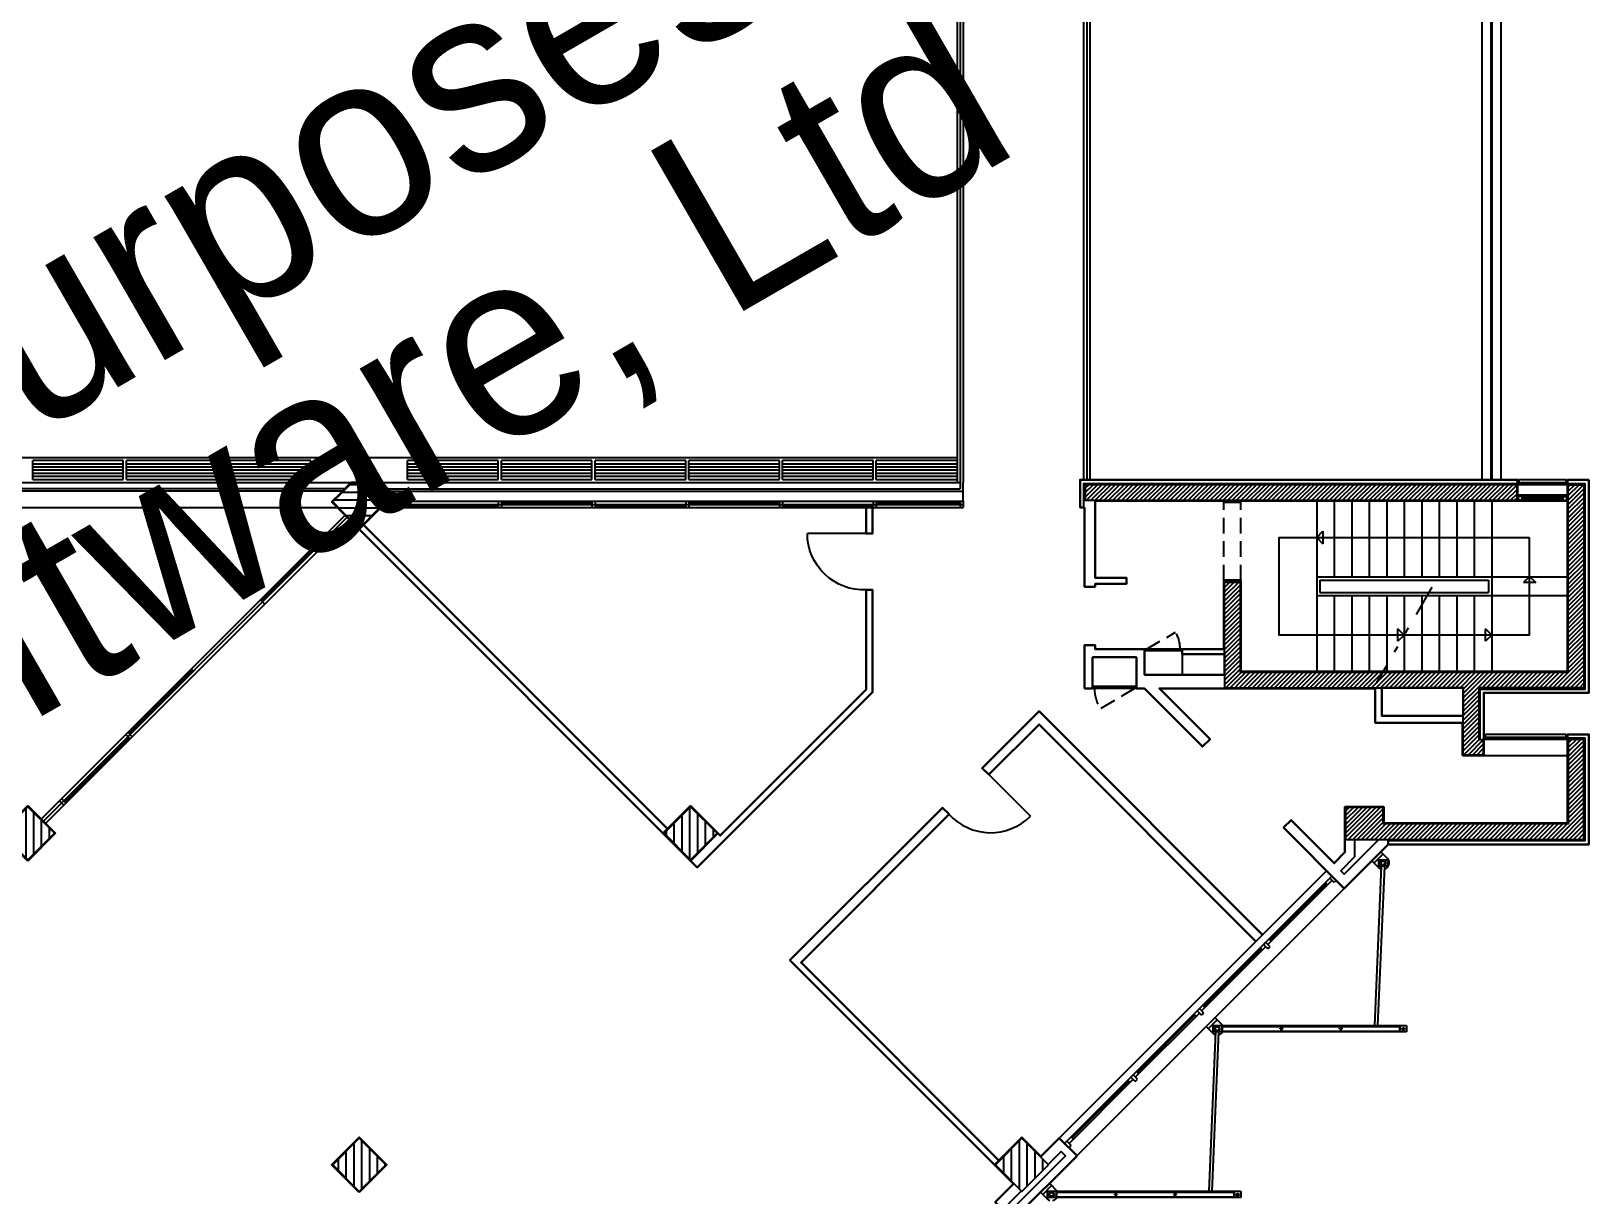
# Model space of a CAD drawing. Extents: x 21.2 to 81.9, y 10.7 to 70.
# Drawn here: x 56.88 to 81.81, y 32.15 to 50.77 of the extents above; entities that cross this region are included whole.
import ezdxf

# ---------------------------------------------------------------- set-up
doc = ezdxf.new("R2010")
doc.units = 0
doc.header["$MEASUREMENT"] = 0
for name, pattern in [('Default', [0]), ('Divide', [1.25, 0.5, -0.25, 0, -0.25, 0, -0.25]), ('Hidden', [0.375, 0.25, -0.125]), ('Solid', [0])]:
    doc.linetypes.add(name, pattern=pattern)
for name, color, linetype in [('1F', 15, 'Continuous'), ('1FIN', 15, 'Continuous'), ('2F', 7, 'Continuous'), ('2FIN', 7, 'Continuous'), ('Border', 5, 'Continuous'), ('CAI', 52, 'Continuous'), ('CAIX', 52, 'Continuous'), ('Doors', 142, 'Continuous'), ('Equipment', 92, 'Default'), ('ESTR', 92, 'Continuous'), ('FAC', 142, 'Continuous'), ('FACH', 142, 'Continuous'), ('Hatch', 15, 'Continuous'), ('Pillars', 30, 'Continuous'), ('Title Block', 7, 'Continuous')]:
    doc.layers.add(name, color=color, linetype=linetype)
doc.layers.add('Interior Walls', color=7, linetype='Continuous', lineweight=30)
doc.layers.add('Partitions', color=7, linetype='Continuous', lineweight=30)
doc.layers.add('Viewports', color=7, linetype='Solid', plot=False)

# ---------------------------------------------------------------- blocks, each defined once
blk = doc.blocks.new('P2')
at = {"layer": 'Hatch'}
h = blk.add_hatch(dxfattribs=at)
h.set_pattern_fill('ANSI31', color=256, style=0)
h.set_pattern_definition([(45, (-41.75321, -29.09718), (-0.08838835, 0.08838835), [])])
h.paths.add_polyline_path([(-0.3, 0.3), (-0.3, -0.3), (0.3, -0.3), (0.3, 0.3)])
at = {"layer": 'Pillars'}
blk.add_lwpolyline([(-0.3, -0.3), (0.3, -0.3), (0.3, 0.3), (-0.3, 0.3)], close=True, dxfattribs=at)
blk = doc.blocks.new('P5')
at = {"layer": 'Partitions'}
blk.add_lwpolyline([(-0.31, -0.31), (-0.31, 0.31), (0.31, 0.31), (0.31, -0.31)], close=True, dxfattribs=at)
at = {"layer": 'Interior Walls'}
blk.add_blockref('P2', (0, 0), dxfattribs=at)
blk = doc.blocks.new('P4')
at = {"layer": 'Hatch'}
h = blk.add_hatch(dxfattribs=at)
h.set_pattern_fill('ANSI31', color=256, angle=45, style=0)
h.set_pattern_definition([(90, (-42.26722, -42.72792), (-0.125, 3e-17), [])])
h.paths.add_polyline_path([(0.424, 0), (0.124, 0.3), (-0.3, 0.3), (-0.3, 0), (-0.3, -0.124), (-0.124, -0.3), (0, -0.424), (0.212, -0.212)])
at = {"layer": 'Partitions'}
blk.add_lwpolyline([(-0.31, -0.128), (-0.31, 0), (-0.31, 0.31), (0.129, 0.31), (0.438, 0), (0.219, -0.219), (0, -0.438), (-0.131, -0.307)], close=True, dxfattribs=at)
at = {"layer": 'Pillars'}
blk.add_lwpolyline([(-0.3, -0.124), (-0.3, 0), (-0.3, 0.3), (0.124, 0.3), (0.424, 0), (0.212, -0.212), (0, -0.424), (-0.124, -0.3)], close=True, dxfattribs=at)
blk = doc.blocks.new('*X25')
at = {"color": 0, "linetype": 'ByBlock'}
for p, q in [((0.633, -3.044), (0.693, -2.984)), ((0.633, -3.115), (0.763, -2.984)), ((0.633, -3.185), (0.834, -2.984)), ((0.633, -3.256), (0.883, -3.006)), ((0.633, -3.327), (0.883, -3.077)), ((0.633, -3.398), (0.883, -3.148)), ((0.633, -3.468), (0.883, -3.218)), ((0.633, -3.539), (0.883, -3.289)), ((0.633, -3.61), (0.883, -3.36)), ((0.633, -3.68), (0.883, -3.43)), ((0.633, -3.751), (0.883, -3.501)), ((0.633, -3.822), (0.883, -3.572)), ((0.633, -3.893), (0.883, -3.643)), ((0.633, -3.963), (0.883, -3.713)), ((0.633, -4.034), (0.883, -3.784)), ((0.633, -4.105), (0.883, -3.855)), ((0.633, -4.175), (0.883, -3.925)), ((-2.93, -4.556), (-2.448, -4.074)), ((-2.93, -4.485), (-2.519, -4.074)), ((-2.93, -4.415), (-2.589, -4.074)), ((-2.93, -4.344), (-2.66, -4.074)), ((-2.93, -4.273), (-2.731, -4.074)), ((-2.93, -4.203), (-2.801, -4.074)), ((-2.93, -4.132), (-2.872, -4.074)), ((-2.887, -4.584), (-2.377, -4.074)), ((-2.816, -4.584), (-2.33, -4.097)), ((-2.746, -4.584), (-2.33, -4.168)), ((0.436, -4.584), (0.883, -4.137)), ((0.507, -4.584), (0.883, -4.208)), ((0.633, -4.246), (0.883, -3.996)), ((0.633, -4.317), (0.883, -4.067)), ((-2.675, -4.584), (-2.33, -4.239)), ((-2.604, -4.584), (-2.33, -4.31)), ((-2.534, -4.584), (-2.284, -4.334)), ((-2.463, -4.584), (-2.213, -4.334)), ((-2.392, -4.584), (-2.142, -4.334)), ((-2.321, -4.584), (-2.071, -4.334)), ((-2.251, -4.584), (-2.001, -4.334)), ((-2.18, -4.584), (-1.93, -4.334)), ((-2.109, -4.584), (-1.859, -4.334)), ((-2.039, -4.584), (-1.789, -4.334)), ((-1.968, -4.584), (-1.718, -4.334)), ((-1.897, -4.584), (-1.647, -4.334)), ((-1.826, -4.584), (-1.576, -4.334)), ((-1.756, -4.584), (-1.506, -4.334)), ((-1.685, -4.584), (-1.435, -4.334)), ((-1.614, -4.584), (-1.364, -4.334)), ((-1.544, -4.584), (-1.294, -4.334)), ((-1.473, -4.584), (-1.223, -4.334)), ((-1.402, -4.584), (-1.152, -4.334)), ((-1.332, -4.584), (-1.082, -4.334)), ((-1.261, -4.584), (-1.011, -4.334)), ((-1.19, -4.584), (-0.94, -4.334)), ((-1.119, -4.584), (-0.869, -4.334)), ((-1.049, -4.584), (-0.799, -4.334)), ((-0.978, -4.584), (-0.728, -4.334)), ((-0.907, -4.584), (-0.657, -4.334)), ((-0.837, -4.584), (-0.587, -4.334)), ((-0.766, -4.584), (-0.516, -4.334)), ((-0.695, -4.584), (-0.445, -4.334)), ((-0.624, -4.584), (-0.374, -4.334)), ((-0.554, -4.584), (-0.304, -4.334)), ((-0.483, -4.584), (-0.233, -4.334)), ((-0.412, -4.584), (-0.162, -4.334)), ((-0.342, -4.584), (-0.092, -4.334)), ((-0.271, -4.584), (-0.021, -4.334)), ((-0.2, -4.584), (0.05, -4.334)), ((-0.129, -4.584), (0.121, -4.334)), ((-0.059, -4.584), (0.191, -4.334)), ((0.012, -4.584), (0.262, -4.334)), ((0.083, -4.584), (0.333, -4.334)), ((0.153, -4.584), (0.403, -4.334)), ((0.224, -4.584), (0.474, -4.334)), ((0.295, -4.584), (0.545, -4.334)), ((0.366, -4.584), (0.616, -4.334)), ((0.578, -4.584), (0.883, -4.279)), ((0.648, -4.584), (0.883, -4.35)), ((0.719, -4.584), (0.883, -4.42)), ((0.79, -4.584), (0.883, -4.491)), ((0.861, -4.584), (0.883, -4.562))]:
    blk.add_line(p, q, dxfattribs=at)
blk = doc.blocks.new('BR 1')
at = {"layer": 'FACH'}
for p, q in [((5.474, 5.056), (5.367, 2.504)), ((5.524, 5.056), (5.417, 2.504)), ((2.849, 2.594), (2.707, 2.453)), ((2.778, 2.504), (2.778, 2.404)), ((2.778, 2.504), (2.85, 2.504)), ((2.813, 2.63), (2.939, 2.504)), ((2.85, 2.504), (5.878, 2.504)), ((5.878, 2.504), (5.878, 2.404)), ((2.672, 2.488), (2.778, 2.382)), ((2.822, 2.405), (2.715, -0.147)), ((2.872, 2.403), (2.765, -0.147)), ((2.928, 2.404), (2.778, 2.404)), ((5.778, 2.484), (2.928, 2.484)), ((3.873, 2.459), (3.858, 2.459)), ((3.858, 2.449), (3.858, 2.459)), ((3.873, 2.449), (3.858, 2.449)), ((3.898, 2.459), (3.883, 2.459)), ((3.898, 2.449), (3.883, 2.449)), ((3.898, 2.449), (3.898, 2.459)), ((4.823, 2.459), (4.808, 2.459)), ((4.808, 2.449), (4.808, 2.459)), ((4.823, 2.449), (4.808, 2.449)), ((4.848, 2.459), (4.833, 2.459)), ((4.848, 2.449), (4.833, 2.449)), ((4.848, 2.449), (4.848, 2.459)), ((5.878, 2.404), (5.778, 2.404)), ((0.021, -0.163), (0.163, -0.021)), ((0.021, -0.163), (0.127, -0.269)), ((0.198, -0.057), (0.057, -0.198)), ((0.127, -0.147), (0.127, -0.247)), ((0.127, -0.147), (0.199, -0.147)), ((0.277, -0.247), (0.127, -0.247)), ((0.163, -0.021), (0.289, -0.147)), ((0.199, -0.147), (3.227, -0.147)), ((3.127, -0.167), (0.277, -0.167)), ((1.207, -0.202), (1.207, -0.192)), ((1.222, -0.192), (1.207, -0.192)), ((1.222, -0.202), (1.207, -0.202)), ((1.247, -0.192), (1.232, -0.192)), ((1.247, -0.202), (1.232, -0.202)), ((1.247, -0.202), (1.247, -0.192)), ((2.157, -0.202), (2.157, -0.192)), ((2.172, -0.192), (2.157, -0.192)), ((2.172, -0.202), (2.157, -0.202)), ((2.197, -0.192), (2.182, -0.192)), ((2.197, -0.202), (2.182, -0.202)), ((2.197, -0.202), (2.197, -0.192)), ((3.227, -0.247), (3.127, -0.247)), ((3.227, -0.147), (3.227, -0.247))]:
    blk.add_line(p, q, dxfattribs=at)
at = {"layer": 'FACH', "color": 7}
for p, q in [((2.928, 2.404), (2.928, 2.484)), ((5.778, 2.404), (2.928, 2.404)), ((2.933, 2.409), (2.933, 2.484)), ((3.873, 2.409), (2.933, 2.409)), ((3.873, 2.409), (3.873, 2.484)), ((3.878, 2.404), (3.878, 2.484)), ((3.883, 2.409), (3.883, 2.484)), ((4.823, 2.409), (3.883, 2.409)), ((4.823, 2.409), (4.823, 2.484)), ((4.828, 2.404), (4.828, 2.484)), ((4.833, 2.409), (4.833, 2.484)), ((5.773, 2.409), (4.833, 2.409)), ((5.773, 2.409), (5.773, 2.484)), ((5.778, 2.404), (5.778, 2.484)), ((0.277, -0.247), (0.277, -0.167)), ((3.127, -0.247), (0.277, -0.247)), ((0.282, -0.242), (0.282, -0.167)), ((1.222, -0.242), (0.282, -0.242)), ((1.222, -0.242), (1.222, -0.167)), ((1.227, -0.247), (1.227, -0.167)), ((1.232, -0.242), (1.232, -0.167)), ((2.172, -0.242), (1.232, -0.242)), ((2.172, -0.242), (2.172, -0.167)), ((2.177, -0.247), (2.177, -0.167)), ((2.182, -0.242), (2.182, -0.167)), ((3.122, -0.242), (2.182, -0.242)), ((3.122, -0.242), (3.122, -0.167)), ((3.127, -0.247), (3.127, -0.167))]:
    blk.add_line(p, q, dxfattribs=at)
for centre, radius in [((2.849, 2.453), 0.04), ((2.849, 2.453), 0.03), ((5.828, 2.448), 0.0206), ((5.828, 2.448), 0.0166), ((0.198, -0.198), 0.04), ((0.198, -0.198), 0.03), ((3.178, -0.203), 0.0206), ((3.178, -0.203), 0.0166)]:
    blk.add_circle(centre, radius, dxfattribs=at)
at = {"layer": 'FACH'}
for centre, start, end in [((2.849, 2.453), 225.0001, 253.5546), ((2.849, 2.453), 282.5105, 330.5859), ((0.198, -0.198), 282.5105, 330.5859), ((0.198, -0.198), 225.0001, 253.5546)]:
    blk.add_arc(centre, 0.1, start, end, dxfattribs=at)
blk = doc.blocks.new('P1')
at = {"layer": '1F'}
blk.add_lwpolyline([(-0.3, 0.29), (-0.595, 0.29), (-0.595, 0.39), (0.595, 0.39), (0.595, 0.29), (0.3, 0.29)], dxfattribs=at)
at = {"layer": 'Partitions'}
blk.add_lwpolyline([(-0.725, 0.12), (-0.31, 0.12), (-0.31, -0.31), (0.31, -0.31), (0.31, 0.12), (0.725, 0.12), (0.725, 0.52), (-0.725, 0.52)], close=True, dxfattribs=at)
at = {"layer": 'Interior Walls'}
blk.add_blockref('P2', (0, 0), dxfattribs=at)
blk = doc.blocks.new('Door 1')
blk.add_line((0, 0), (0, 0.941))
blk.add_arc((0, 0.041), 0.9, 357.3627, 90)
blk = doc.blocks.new('J1')
at = {"layer": '2F', "linetype": 'Continuous'}
for p, q in [((6.05, 0.4), (0, 0.4)), ((6.05, 0), (0, 0))]:
    blk.add_line(p, q, dxfattribs=at)
at = {"layer": 'CAI'}
for p, q in [((0, 0.22), (0.05, 0.22)), ((0, 0.12), (0, 0.22)), ((2.925, 0.17), (2.925, 0.12)), ((3, 0.22), (3, 0.12)), ((3.05, 0.22), (3.05, 0.12)), ((3.125, 0.17), (3.125, 0.12)), ((6.05, 0.22), (6.05, 0.12))]:
    blk.add_line(p, q, dxfattribs=at)
at = {"layer": 'CAI', "linetype": 'Continuous'}
for p, q in [((6.05, 0.12), (0, 0.12)), ((0.05, 0.22), (0.05, 0.12)), ((1.5, 0.17), (0.05, 0.17)), ((0.15, 0.17), (0.15, 0.12)), ((1.425, 0.12), (1.425, 0.17)), ((1.55, 0.22), (1.5, 0.22)), ((1.5, 0.22), (1.5, 0.12)), ((1.55, 0.12), (1.5, 0.12)), ((1.55, 0.22), (1.55, 0.12)), ((3, 0.17), (1.55, 0.17)), ((1.625, 0.17), (1.625, 0.12)), ((3.05, 0.22), (3, 0.22)), ((4.5, 0.17), (3.05, 0.17)), ((4.425, 0.17), (4.425, 0.12)), ((4.55, 0.22), (4.5, 0.22)), ((4.5, 0.22), (4.5, 0.12)), ((4.55, 0.22), (4.55, 0.12)), ((6, 0.17), (4.55, 0.17)), ((4.625, 0.12), (4.625, 0.17)), ((5.9, 0.17), (5.9, 0.12)), ((6, 0.22), (6.05, 0.22)), ((6, 0.22), (6, 0.12))]:
    blk.add_line(p, q, dxfattribs=at)
at = {"layer": 'CAI', "color": 15}
for p, q in [((0.15, 0.145), (1.425, 0.145)), ((2.925, 0.145), (1.625, 0.145)), ((3.125, 0.145), (4.425, 0.145)), ((5.9, 0.145), (4.625, 0.145))]:
    blk.add_line(p, q, dxfattribs=at)
blk = doc.blocks.new('*X20')
at = {"color": 0, "linetype": 'ByBlock'}
for p, q in [((-7.097, 0.893), (-6.899, 1.091)), ((-7.097, 0.964), (-6.97, 1.091)), ((-7.097, 1.034), (-7.041, 1.091)), ((-7.079, 0.841), (-6.829, 1.091)), ((-7.008, 0.841), (-6.758, 1.091)), ((-6.937, 0.841), (-6.687, 1.091)), ((-6.867, 0.841), (-6.616, 1.091)), ((-6.796, 0.841), (-6.546, 1.091)), ((-6.725, 0.841), (-6.475, 1.091)), ((-6.655, 0.841), (-6.404, 1.091)), ((-6.584, 0.841), (-6.334, 1.091)), ((-6.513, 0.841), (-6.263, 1.091)), ((-6.442, 0.841), (-6.192, 1.091)), ((-6.372, 0.841), (-6.121, 1.091)), ((-6.301, 0.841), (-6.051, 1.091)), ((-6.23, 0.841), (-5.98, 1.091)), ((-6.16, 0.841), (-5.909, 1.091)), ((-6.089, 0.841), (-5.839, 1.091)), ((-6.018, 0.841), (-5.768, 1.091)), ((-5.947, 0.841), (-5.697, 1.091)), ((-5.877, 0.841), (-5.627, 1.091)), ((-5.806, 0.841), (-5.556, 1.091)), ((-5.735, 0.841), (-5.485, 1.091)), ((-5.665, 0.841), (-5.414, 1.091)), ((-5.594, 0.841), (-5.344, 1.091)), ((-5.523, 0.841), (-5.273, 1.091)), ((-5.452, 0.841), (-5.202, 1.091)), ((-5.382, 0.841), (-5.132, 1.091)), ((-5.311, 0.841), (-5.061, 1.091)), ((-5.24, 0.841), (-4.99, 1.091)), ((-5.17, 0.841), (-4.919, 1.091)), ((-5.099, 0.841), (-4.849, 1.091)), ((-5.028, 0.841), (-4.778, 1.091)), ((-4.957, 0.841), (-4.707, 1.091)), ((-4.887, 0.841), (-4.637, 1.091)), ((-4.816, 0.841), (-4.566, 1.091)), ((-4.745, 0.841), (-4.495, 1.091)), ((-4.675, 0.841), (-4.424, 1.091)), ((-4.604, 0.841), (-4.354, 1.091)), ((-4.533, 0.841), (-4.283, 1.091)), ((-4.463, 0.841), (-4.212, 1.091)), ((-4.392, 0.841), (-4.142, 1.091)), ((-4.321, 0.841), (-4.071, 1.091)), ((-4.25, 0.841), (-4, 1.091)), ((-4.18, 0.841), (-3.929, 1.091)), ((-4.109, 0.841), (-3.859, 1.091)), ((-4.038, 0.841), (-3.788, 1.091)), ((-3.968, 0.841), (-3.717, 1.091)), ((-3.897, 0.841), (-3.647, 1.091)), ((-3.826, 0.841), (-3.576, 1.091)), ((-3.755, 0.841), (-3.505, 1.091)), ((-3.685, 0.841), (-3.434, 1.091)), ((-3.614, 0.841), (-3.364, 1.091)), ((-3.543, 0.841), (-3.293, 1.091)), ((-3.473, 0.841), (-3.222, 1.091)), ((-3.402, 0.841), (-3.152, 1.091)), ((-3.331, 0.841), (-3.081, 1.091)), ((-3.26, 0.841), (-3.01, 1.091)), ((-3.19, 0.841), (-2.94, 1.091)), ((-3.119, 0.841), (-2.869, 1.091)), ((-3.048, 0.841), (-2.798, 1.091)), ((-2.978, 0.841), (-2.727, 1.091)), ((-2.907, 0.841), (-2.657, 1.091)), ((-2.836, 0.841), (-2.586, 1.091)), ((-2.765, 0.841), (-2.515, 1.091)), ((-2.695, 0.841), (-2.445, 1.091)), ((-2.624, 0.841), (-2.374, 1.091)), ((-2.553, 0.841), (-2.303, 1.091)), ((-2.483, 0.841), (-2.232, 1.091)), ((-2.412, 0.841), (-2.162, 1.091)), ((-2.341, 0.841), (-2.091, 1.091)), ((-2.27, 0.841), (-2.02, 1.091)), ((-2.2, 0.841), (-1.95, 1.091)), ((-2.129, 0.841), (-1.879, 1.091)), ((-2.058, 0.841), (-1.808, 1.091)), ((-1.988, 0.841), (-1.737, 1.091)), ((-1.917, 0.841), (-1.667, 1.091)), ((-1.846, 0.841), (-1.596, 1.091)), ((-1.776, 0.841), (-1.525, 1.091)), ((-1.705, 0.841), (-1.455, 1.091)), ((-1.634, 0.841), (-1.384, 1.091)), ((-1.563, 0.841), (-1.313, 1.091)), ((-1.493, 0.841), (-1.242, 1.091)), ((-1.422, 0.841), (-1.172, 1.091)), ((-1.351, 0.841), (-1.101, 1.091)), ((-1.281, 0.841), (-1.03, 1.091)), ((-1.21, 0.841), (-0.96, 1.091)), ((-1.139, 0.841), (-0.889, 1.091)), ((-1.068, 0.841), (-0.818, 1.091)), ((-0.998, 0.841), (-0.747, 1.091)), ((-0.927, 0.841), (-0.677, 1.091)), ((-0.856, 0.841), (-0.606, 1.091)), ((-0.786, 0.841), (-0.535, 1.091)), ((-0.715, 0.841), (-0.465, 1.091)), ((-0.644, 0.841), (-0.394, 1.091)), ((-0.573, 0.841), (-0.323, 1.091)), ((-0.503, 0.841), (-0.253, 1.091)), ((-0.432, 0.841), (-0.187, 1.086)), ((-0.361, 0.841), (-0.187, 1.015)), ((-0.291, 0.841), (-0.187, 0.944)), ((-0.22, 0.841), (-0.187, 0.874))]:
    blk.add_line(p, q, dxfattribs=at)
blk = doc.blocks.new('*X23')
at = {"color": 0, "linetype": 'ByBlock'}
for p, q in [((-4.617, -2.142), (-4.384, -1.909)), ((-4.617, -2.071), (-4.455, -1.909)), ((-4.617, -2.001), (-4.526, -1.909)), ((-4.617, -1.93), (-4.596, -1.909)), ((-4.563, -2.159), (-4.313, -1.909)), ((-4.493, -2.159), (-4.243, -1.909)), ((-4.422, -2.159), (-4.172, -1.909)), ((-4.351, -2.159), (-4.101, -1.909)), ((-4.281, -2.159), (-4.031, -1.909)), ((-4.21, -2.159), (-3.96, -1.909)), ((-4.139, -2.159), (-3.889, -1.909)), ((-4.068, -2.159), (-3.818, -1.909)), ((-3.998, -2.159), (-3.748, -1.909)), ((-3.927, -2.159), (-3.677, -1.909)), ((-3.856, -2.159), (-3.606, -1.909)), ((-3.786, -2.159), (-3.536, -1.909)), ((-3.715, -2.159), (-3.465, -1.909)), ((-3.644, -2.159), (-3.394, -1.909)), ((-3.573, -2.159), (-3.323, -1.909)), ((-3.503, -2.159), (-3.253, -1.909)), ((-3.432, -2.159), (-3.182, -1.909)), ((-3.361, -2.159), (-3.111, -1.909)), ((-3.291, -2.159), (-3.041, -1.909)), ((-3.22, -2.159), (-2.97, -1.909)), ((-3.149, -2.159), (-2.899, -1.909)), ((-3.078, -2.159), (-2.828, -1.909)), ((-3.008, -2.159), (-2.758, -1.909)), ((-2.937, -2.159), (-2.687, -1.909)), ((-2.866, -2.159), (-2.616, -1.909)), ((-2.796, -2.159), (-2.546, -1.909)), ((-2.725, -2.159), (-2.475, -1.909)), ((-2.654, -2.159), (-2.404, -1.909)), ((-2.583, -2.159), (-2.333, -1.909)), ((-2.513, -2.159), (-2.263, -1.909)), ((-2.442, -2.159), (-2.192, -1.909)), ((-2.371, -2.159), (-2.121, -1.909)), ((-2.301, -2.159), (-2.051, -1.909)), ((-2.23, -2.159), (-1.98, -1.909)), ((-2.159, -2.159), (-1.909, -1.909)), ((-2.089, -2.159), (-1.839, -1.909)), ((-2.018, -2.159), (-1.768, -1.909)), ((-1.947, -2.159), (-1.697, -1.909)), ((-1.876, -2.159), (-1.626, -1.909)), ((-1.806, -2.159), (-1.556, -1.909)), ((-1.735, -2.159), (-1.485, -1.909)), ((-1.664, -2.159), (-1.414, -1.909)), ((-1.594, -2.159), (-1.344, -1.909)), ((-1.523, -2.159), (-1.273, -1.909)), ((-1.452, -2.159), (-1.202, -1.909)), ((-1.381, -2.159), (-1.131, -1.909)), ((-1.311, -2.159), (-1.061, -1.909)), ((-1.24, -2.159), (-0.99, -1.909)), ((-1.169, -2.159), (-0.919, -1.909)), ((-1.099, -2.159), (-0.849, -1.909)), ((-1.028, -2.159), (-0.778, -1.909)), ((-0.957, -2.159), (-0.707, -1.909)), ((-0.886, -2.159), (-0.636, -1.909)), ((-0.816, -2.159), (-0.566, -1.909)), ((-0.745, -2.159), (-0.495, -1.909)), ((-0.674, -2.159), (-0.424, -1.909)), ((-0.604, -2.159), (-0.354, -1.909)), ((-0.533, -2.159), (-0.283, -1.909)), ((-0.462, -2.159), (-0.212, -1.909)), ((-0.391, -2.159), (-0.141, -1.909)), ((-0.321, -2.159), (-0.071, -1.909)), ((-0.25, -2.159), (0, -1.909)), ((-0.179, -2.159), (0.071, -1.909)), ((-0.109, -2.159), (0.141, -1.909)), ((-0.038, -2.159), (0.212, -1.909)), ((0.033, -2.159), (0.283, -1.909)), ((0.104, -2.159), (0.354, -1.909)), ((0.174, -2.159), (0.424, -1.909)), ((0.245, -2.159), (0.495, -1.909)), ((0.316, -2.159), (0.566, -1.909)), ((0.386, -2.159), (0.633, -1.913)), ((0.457, -2.159), (0.633, -1.983)), ((0.528, -2.159), (0.633, -2.054)), ((0.599, -2.159), (0.633, -2.125))]:
    blk.add_line(p, q, dxfattribs=at)
blk = doc.blocks.new('*X22')
at = {"color": 0, "linetype": 'ByBlock'}
for p, q in [((-4.867, -0.695), (-4.641, -0.469)), ((-4.867, -0.624), (-4.712, -0.469)), ((-4.867, -0.554), (-4.783, -0.469)), ((-4.867, -0.483), (-4.853, -0.469)), ((-4.867, -0.766), (-4.617, -0.516)), ((-4.867, -0.837), (-4.617, -0.587)), ((-4.867, -0.907), (-4.617, -0.657)), ((-4.867, -0.978), (-4.617, -0.728)), ((-4.867, -1.049), (-4.617, -0.799)), ((-4.867, -1.119), (-4.617, -0.869)), ((-4.867, -1.19), (-4.617, -0.94)), ((-4.867, -1.261), (-4.617, -1.011)), ((-4.867, -1.332), (-4.617, -1.082)), ((-4.867, -1.402), (-4.617, -1.152)), ((-4.867, -1.473), (-4.617, -1.223)), ((-4.867, -1.544), (-4.617, -1.294)), ((-4.867, -1.614), (-4.617, -1.364)), ((-4.867, -1.685), (-4.617, -1.435)), ((-4.867, -1.756), (-4.617, -1.506)), ((-4.867, -1.826), (-4.617, -1.576)), ((-4.867, -1.897), (-4.617, -1.647)), ((-4.867, -1.968), (-4.617, -1.718)), ((-4.867, -2.039), (-4.617, -1.789)), ((-4.867, -2.109), (-4.617, -1.859)), ((-4.846, -2.159), (-4.617, -1.93)), ((-4.776, -2.159), (-4.617, -2.001)), ((-4.705, -2.159), (-4.617, -2.071)), ((-4.634, -2.159), (-4.617, -2.142))]:
    blk.add_line(p, q, dxfattribs=at)
blk = doc.blocks.new('*X21')
at = {"color": 0, "linetype": 'ByBlock'}
for p, q in [((0.633, 0.845), (0.879, 1.091)), ((0.633, 0.916), (0.808, 1.091)), ((0.633, 0.987), (0.737, 1.091)), ((0.633, 1.057), (0.667, 1.091)), ((0.633, 0.774), (0.883, 1.024)), ((0.633, 0.704), (0.883, 0.954)), ((0.633, 0.633), (0.883, 0.883)), ((0.633, 0.562), (0.883, 0.812)), ((0.633, 0.492), (0.883, 0.742)), ((0.633, 0.421), (0.883, 0.671)), ((0.633, 0.35), (0.883, 0.6)), ((0.633, 0.279), (0.883, 0.529)), ((0.633, 0.209), (0.883, 0.459)), ((0.633, 0.138), (0.883, 0.388)), ((0.633, 0.067), (0.883, 0.317)), ((0.633, -0.003), (0.883, 0.247)), ((0.633, -0.074), (0.883, 0.176)), ((0.633, -0.145), (0.883, 0.105)), ((0.633, -0.216), (0.883, 0.034)), ((0.633, -0.286), (0.883, -0.036)), ((0.633, -0.357), (0.883, -0.107)), ((0.633, -0.428), (0.883, -0.178)), ((0.633, -0.498), (0.883, -0.248)), ((0.633, -0.569), (0.883, -0.319)), ((0.633, -0.64), (0.883, -0.39)), ((0.633, -0.711), (0.883, -0.461)), ((0.633, -0.781), (0.883, -0.531)), ((0.633, -0.852), (0.883, -0.602)), ((0.633, -0.923), (0.883, -0.673)), ((0.633, -0.993), (0.883, -0.743)), ((0.633, -1.064), (0.883, -0.814)), ((0.633, -1.135), (0.883, -0.885)), ((0.633, -1.206), (0.883, -0.956)), ((0.633, -1.276), (0.883, -1.026)), ((0.633, -1.347), (0.883, -1.097)), ((0.633, -1.418), (0.883, -1.168)), ((0.633, -1.488), (0.883, -1.238)), ((0.633, -1.559), (0.883, -1.309)), ((0.633, -1.63), (0.883, -1.38)), ((0.633, -1.7), (0.883, -1.45)), ((0.633, -1.771), (0.883, -1.521)), ((0.633, -1.842), (0.883, -1.592)), ((0.633, -1.913), (0.883, -1.663)), ((0.633, -1.983), (0.883, -1.733)), ((0.633, -2.054), (0.883, -1.804)), ((0.633, -2.125), (0.883, -1.875)), ((0.669, -2.159), (0.883, -1.945)), ((0.74, -2.159), (0.883, -2.016)), ((0.811, -2.159), (0.883, -2.087)), ((0.881, -2.159), (0.883, -2.158))]:
    blk.add_line(p, q, dxfattribs=at)
blk = doc.blocks.new('*X24')
at = {"color": 0, "linetype": 'ByBlock'}
for p, q in [((-1.047, -2.391), (-0.816, -2.159)), ((-1.047, -2.32), (-0.886, -2.159)), ((-1.047, -2.249), (-0.957, -2.159)), ((-1.047, -2.179), (-1.028, -2.159)), ((-1.047, -2.462), (-0.797, -2.212)), ((-1.047, -2.532), (-0.797, -2.282)), ((-1.047, -2.603), (-0.797, -2.353)), ((-1.047, -2.674), (-0.797, -2.424)), ((-1.047, -2.744), (-0.797, -2.494)), ((-1.047, -2.815), (-0.797, -2.565)), ((-1.047, -2.886), (-0.797, -2.636)), ((-1.047, -2.957), (-0.797, -2.707)), ((-1.047, -3.027), (-0.797, -2.777)), ((-1.047, -3.098), (-0.797, -2.848)), ((-1.047, -3.169), (-0.797, -2.919)), ((-1.042, -3.234), (-0.792, -2.984)), ((-0.971, -3.234), (-0.727, -2.99)), ((-0.901, -3.234), (-0.727, -3.061)), ((-0.83, -3.234), (-0.727, -3.132)), ((-0.759, -3.234), (-0.727, -3.202))]:
    blk.add_line(p, q, dxfattribs=at)

msp = doc.modelspace()

# ---------------------------------------------------------------- linework, layer by layer
at = {"layer": '1F'}
for p, q in [((36.326, 43.947), (71.701, 43.947)), ((58.358, 43.897), (56.908, 43.897)), ((56.908, 43.597), (56.908, 43.897)), ((58.358, 43.597), (58.358, 43.897)), ((59.858, 43.897), (58.408, 43.897)), ((58.408, 43.597), (58.408, 43.897)), ((59.858, 43.597), (59.858, 43.897)), ((61.358, 43.897), (59.908, 43.897)), ((59.908, 43.597), (59.908, 43.897)), ((61.358, 43.597), (61.358, 43.897)), ((64.358, 43.897), (62.908, 43.897)), ((62.908, 43.597), (62.908, 43.897)), ((64.358, 43.597), (64.358, 43.897)), ((65.858, 43.897), (64.408, 43.897)), ((64.408, 43.597), (64.408, 43.897)), ((65.858, 43.597), (65.858, 43.897)), ((67.358, 43.897), (65.908, 43.897)), ((65.908, 43.597), (65.908, 43.897)), ((67.358, 43.597), (67.358, 43.897)), ((68.858, 43.897), (67.408, 43.897)), ((67.408, 43.597), (67.408, 43.897)), ((68.858, 43.597), (68.858, 43.897)), ((70.358, 43.897), (68.908, 43.897)), ((68.908, 43.597), (68.908, 43.897)), ((70.358, 43.597), (70.358, 43.897)), ((71.701, 43.897), (70.408, 43.897)), ((70.408, 43.597), (70.408, 43.897)), ((56.908, 43.847), (58.358, 43.847)), ((56.908, 43.797), (58.358, 43.797)), ((56.908, 43.747), (58.358, 43.747)), ((56.908, 43.697), (58.358, 43.697)), ((56.908, 43.647), (58.358, 43.647)), ((58.408, 43.847), (59.858, 43.847)), ((58.408, 43.797), (59.858, 43.797)), ((58.408, 43.747), (59.858, 43.747)), ((58.408, 43.697), (59.858, 43.697)), ((58.408, 43.647), (59.858, 43.647)), ((59.908, 43.847), (61.358, 43.847)), ((59.908, 43.797), (61.358, 43.797)), ((59.908, 43.747), (61.358, 43.747)), ((59.908, 43.697), (61.358, 43.697)), ((59.908, 43.647), (61.358, 43.647)), ((62.908, 43.847), (64.358, 43.847)), ((62.908, 43.797), (64.358, 43.797)), ((62.908, 43.747), (64.358, 43.747)), ((62.908, 43.697), (64.358, 43.697)), ((62.908, 43.647), (64.358, 43.647)), ((64.408, 43.847), (65.858, 43.847)), ((64.408, 43.797), (65.858, 43.797)), ((64.408, 43.747), (65.858, 43.747)), ((64.408, 43.697), (65.858, 43.697)), ((64.408, 43.647), (65.858, 43.647)), ((65.908, 43.847), (67.358, 43.847)), ((65.908, 43.797), (67.358, 43.797)), ((65.908, 43.747), (67.358, 43.747)), ((65.908, 43.697), (67.358, 43.697)), ((65.908, 43.647), (67.358, 43.647)), ((67.408, 43.847), (68.858, 43.847)), ((67.408, 43.797), (68.858, 43.797)), ((67.408, 43.747), (68.858, 43.747)), ((67.408, 43.697), (68.858, 43.697)), ((67.408, 43.647), (68.858, 43.647)), ((68.908, 43.847), (70.358, 43.847)), ((68.908, 43.797), (70.358, 43.797)), ((68.908, 43.747), (70.358, 43.747)), ((68.908, 43.697), (70.358, 43.697)), ((68.908, 43.647), (70.358, 43.647)), ((70.408, 43.847), (71.701, 43.847)), ((70.408, 43.797), (71.701, 43.797)), ((70.408, 43.747), (71.701, 43.747)), ((70.408, 43.697), (71.701, 43.697)), ((70.408, 43.647), (71.701, 43.647)), ((41.048, 43.547), (62.005, 43.547)), ((56.908, 43.597), (58.358, 43.597)), ((58.408, 43.597), (59.858, 43.597)), ((59.908, 43.597), (61.358, 43.597)), ((62.908, 43.597), (64.358, 43.597)), ((64.408, 43.597), (65.858, 43.597)), ((65.908, 43.597), (67.358, 43.597)), ((67.408, 43.597), (68.858, 43.597)), ((68.908, 43.597), (70.358, 43.597)), ((70.408, 43.597), (71.701, 43.597)), ((41.268, 43.147), (61.785, 43.147))]:
    msp.add_line(p, q, dxfattribs=at)
at = {"layer": '1FIN'}
for p, q in [((80.677, 43.532), (80.677, 43.592)), ((80.687, 43.592), (80.677, 43.592)), ((80.677, 43.532), (80.722, 43.532)), ((80.687, 43.542), (80.687, 43.592)), ((80.687, 43.542), (80.722, 43.542)), ((81.447, 43.592), (80.697, 43.592)), ((80.697, 43.542), (80.697, 43.592)), ((80.722, 43.532), (80.722, 43.542)), ((81.422, 43.542), (80.722, 43.542)), ((81.422, 43.532), (81.422, 43.542)), ((81.457, 43.542), (81.422, 43.542)), ((81.467, 43.532), (81.422, 43.532)), ((81.447, 43.542), (81.447, 43.592)), ((81.457, 43.592), (81.467, 43.592)), ((81.457, 43.542), (81.457, 43.592)), ((81.467, 43.532), (81.467, 43.592)), ((75.972, 43.252), (76.242, 43.252)), ((75.972, 43.242), (76.242, 43.242)), ((75.972, 41.972), (76.242, 41.972)), ((80.146, 39.517), (80.136, 39.517)), ((80.136, 39.457), (80.136, 39.517)), ((80.136, 39.457), (80.181, 39.457)), ((80.146, 39.467), (80.146, 39.517)), ((80.146, 39.467), (80.181, 39.467)), ((81.447, 39.517), (80.156, 39.517)), ((80.156, 39.467), (80.156, 39.517)), ((81.422, 39.467), (80.156, 39.467)), ((80.181, 39.457), (80.181, 39.467)), ((81.457, 39.467), (81.422, 39.467)), ((81.422, 39.457), (81.422, 39.467)), ((81.467, 39.457), (81.422, 39.457)), ((81.447, 39.467), (81.447, 39.517)), ((81.457, 39.467), (81.457, 39.517)), ((81.457, 39.517), (81.467, 39.517)), ((81.467, 39.457), (81.467, 39.517)), ((80.131, 39.177), (81.472, 39.177))]:
    msp.add_line(p, q, dxfattribs=at)
at = {"layer": '1FIN', "linetype": 'Hidden'}
for p, q in [((75.972, 41.982), (75.972, 43.232)), ((76.242, 41.982), (76.242, 43.232)), ((74.731, 40.882), (75.199, 41.152)), ((74.541, 40.252), (73.991, 39.926))]:
    msp.add_line(p, q, dxfattribs=at)
for centre, radius, start, end in [((74.731, 40.882), 0.54, 0, 30), ((74.541, 40.252), 0.64, 180.6189, 210.6189)]:
    msp.add_arc(centre, radius, start, end, dxfattribs=at)
at = {"layer": '2F'}
for p, q in [((61.904, 43.446), (41.23, 43.447)), ((61.864, 43.406), (41.23, 43.407)), ((62.443, 43.547), (71.751, 43.547)), ((62.443, 43.447), (71.751, 43.447)), ((62.443, 43.407), (71.801, 43.407))]:
    msp.add_line(p, q, dxfattribs=at)
at = {"layer": '2FIN'}
for p, q in [((71.701, 51.927), (71.701, 43.547)), ((71.751, 52.027), (71.751, 43.447)), ((71.801, 51.927), (71.801, 43.547)), ((73.726, 51.882), (73.726, 43.592)), ((73.776, 51.882), (73.776, 43.592)), ((73.826, 51.882), (73.826, 43.592)), ((80.106, 43.592), (80.106, 51.882)), ((80.246, 43.592), (80.246, 51.882)), ((80.266, 43.592), (80.266, 51.882)), ((80.406, 43.592), (80.406, 51.882)), ((71.801, 43.247), (71.801, 43.547)), ((80.662, 43.512), (80.662, 43.532)), ((81.472, 43.512), (80.672, 43.512)), ((81.472, 43.532), (81.752, 43.532)), ((81.482, 43.512), (81.482, 43.532)), ((77.457, 43.252), (77.457, 42.037)), ((77.737, 43.252), (77.737, 42.037)), ((78.017, 43.252), (78.017, 42.037)), ((78.297, 43.252), (78.297, 42.037)), ((78.577, 43.252), (78.577, 42.037)), ((78.857, 43.252), (78.857, 42.037)), ((79.137, 43.252), (79.137, 42.037)), ((79.417, 43.252), (79.417, 42.037)), ((79.697, 43.252), (79.697, 42.037)), ((79.977, 43.252), (79.977, 42.037)), ((80.257, 43.252), (80.257, 41.737)), ((77.457, 42.667), (77.557, 42.767)), ((77.457, 42.667), (77.557, 42.567)), ((77.557, 42.767), (77.557, 42.567)), ((77.457, 42.037), (80.257, 42.037)), ((77.457, 42.037), (77.457, 41.737)), ((77.507, 41.987), (80.207, 41.987)), ((77.507, 41.987), (77.507, 41.787)), ((80.207, 41.987), (80.207, 41.787)), ((80.257, 42.037), (81.472, 42.037)), ((80.864, 42.045), (80.764, 41.945)), ((80.964, 41.945), (80.764, 41.945)), ((80.864, 42.045), (80.964, 41.945)), ((77.457, 41.737), (80.257, 41.737)), ((77.457, 41.737), (77.457, 40.522)), ((77.507, 41.787), (80.207, 41.787)), ((77.737, 41.737), (77.737, 40.522)), ((78.017, 41.737), (78.017, 40.522)), ((78.297, 41.737), (78.297, 40.522)), ((78.577, 41.737), (78.577, 40.522)), ((78.857, 41.737), (78.857, 40.522)), ((79.137, 41.737), (79.137, 40.522)), ((79.417, 41.737), (79.417, 40.522)), ((79.697, 41.737), (79.697, 40.522)), ((79.977, 41.737), (79.977, 40.522)), ((80.257, 41.737), (81.472, 41.737)), ((80.257, 41.737), (80.257, 40.522)), ((78.857, 41.107), (78.757, 41.207)), ((78.757, 41.007), (78.757, 41.207)), ((80.157, 41.007), (80.157, 41.207)), ((80.257, 41.107), (80.157, 41.207)), ((78.857, 41.107), (78.757, 41.007)), ((80.257, 41.107), (80.157, 41.007)), ((75.301, 40.882), (74.701, 40.882)), ((75.301, 40.852), (74.701, 40.852)), ((74.731, 40.852), (74.731, 40.882)), ((75.271, 40.882), (75.271, 40.852)), ((75.301, 40.802), (75.301, 40.472)), ((74.571, 40.282), (73.871, 40.282)), ((74.571, 40.252), (73.871, 40.252)), ((73.901, 40.252), (73.901, 40.282)), ((74.541, 40.252), (74.541, 40.282)), ((78.391, 40.252), (78.391, 40.262)), ((79.791, 39.702), (79.801, 39.702)), ((80.121, 39.437), (80.131, 39.437)), ((81.472, 39.437), (80.131, 39.437)), ((81.482, 39.437), (81.482, 39.457)), ((78.452, 37.833), (78.452, 37.837))]:
    msp.add_line(p, q, dxfattribs=at)
at = {"layer": '2FIN', "linetype": 'Divide'}
msp.add_line((79.297, 41.87), (78.416, 40.344), dxfattribs=at)
at = {"layer": '2FIN'}
for points in [[(73.731, 43.147), (73.731, 43.532), (80.672, 43.532)], [(80.071, 39.437), (80.071, 40.242), (81.752, 40.242), (81.752, 43.532)], [(78.602, 37.817), (81.752, 37.817), (81.752, 39.457), (81.472, 39.457)], [(78.452, 37.833), (77.898, 37.28), (77.841, 37.336), (78.069, 37.564), (78.069, 37.837)]]:
    msp.add_lwpolyline(points, dxfattribs=at)
msp.add_lwpolyline([(80.857, 42.667), (80.857, 41.107), (76.857, 41.107), (76.857, 42.667)], close=True, dxfattribs=at)
at = {"layer": 'CAI'}
for p, q in [((62.443, 43.247), (71.801, 43.247)), ((62.443, 43.197), (71.801, 43.197)), ((62.443, 43.147), (71.801, 43.147)), ((62.858, 43.247), (62.858, 43.147)), ((62.908, 43.247), (62.908, 43.147)), ((62.908, 43.172), (64.358, 43.172)), ((64.358, 43.247), (64.358, 43.147)), ((64.408, 43.247), (64.408, 43.147)), ((64.408, 43.222), (65.858, 43.222)), ((65.858, 43.247), (65.858, 43.147)), ((65.908, 43.247), (65.908, 43.147)), ((65.908, 43.172), (67.358, 43.172)), ((67.358, 43.247), (67.358, 43.147)), ((67.408, 43.247), (67.408, 43.147)), ((67.408, 43.222), (68.858, 43.222)), ((68.858, 43.247), (68.858, 43.147)), ((68.908, 43.247), (68.908, 43.147)), ((68.908, 43.172), (70.358, 43.172)), ((70.358, 43.247), (70.358, 43.147)), ((70.408, 43.247), (70.408, 43.147)), ((70.408, 43.222), (71.751, 43.222)), ((71.751, 43.247), (71.751, 43.147)), ((71.801, 43.247), (71.801, 43.147)), ((57.042, 38.16), (61.906, 43.025)), ((57.077, 38.125), (61.942, 42.99)), ((57.112, 38.09), (61.977, 42.955)), ((61.578, 42.696), (61.648, 42.626)), ((61.613, 42.732), (61.684, 42.661)), ((60.552, 41.671), (60.623, 41.6)), ((58.396, 39.514), (58.466, 39.444)), ((58.431, 39.55), (58.502, 39.479)), ((57.335, 38.454), (57.406, 38.383)), ((57.37, 38.489), (57.441, 38.418))]:
    msp.add_line(p, q, dxfattribs=at)
at = {"layer": 'CAI', "color": 15}
for p, q in [((60.57, 41.654), (61.595, 42.679)), ((58.449, 39.532), (59.474, 40.557)), ((57.423, 38.436), (58.449, 39.461))]:
    msp.add_line(p, q, dxfattribs=at)
at = {"layer": 'CAIX'}
for p, q in [((80.672, 43.352), (81.472, 43.352)), ((80.672, 43.252), (81.472, 43.252)), ((80.742, 43.322), (80.687, 43.322)), ((80.687, 43.252), (80.687, 43.322)), ((80.742, 43.262), (80.687, 43.262)), ((80.727, 43.322), (80.727, 43.352)), ((80.742, 43.262), (80.742, 43.322)), ((80.742, 43.322), (81.402, 43.322)), ((81.402, 43.297), (80.742, 43.297)), ((81.402, 43.287), (80.742, 43.287)), ((81.402, 43.262), (80.742, 43.262)), ((81.402, 43.262), (81.402, 43.322)), ((81.402, 43.322), (81.457, 43.322)), ((81.402, 43.262), (81.457, 43.262)), ((81.417, 43.322), (81.417, 43.352)), ((81.457, 43.252), (81.457, 43.322)), ((81.472, 43.252), (81.472, 43.252)), ((81.482, 43.262), (81.482, 43.262)), ((81.472, 39.177), (81.472, 39.177)), ((81.482, 39.187), (81.482, 39.187)), ((77.7, 37.251), (77.771, 37.181))]:
    msp.add_line(p, q, dxfattribs=at)
at = {"layer": 'ESTR'}
msp.add_line((73.751, 43.512), (73.751, 43.262), dxfattribs=at)
for points in [[(80.662, 43.512), (73.751, 43.512), (73.751, 43.262), (80.662, 43.262)], [(81.482, 39.437), (81.482, 38.087), (78.519, 38.087), (78.519, 38.347), (77.919, 38.347), (77.919, 37.837), (81.732, 37.837), (81.732, 39.437)]]:
    msp.add_lwpolyline(points, close=True, dxfattribs=at)
for points in [[(75.982, 40.802), (75.982, 41.952), (76.232, 41.952), (76.232, 40.512), (81.482, 40.512), (81.482, 43.262), (81.482, 43.512), (81.732, 43.512), (81.732, 40.262), (80.051, 40.262), (80.051, 39.437), (80.121, 39.437), (80.121, 39.187), (79.801, 39.187), (79.801, 39.812)], [(75.982, 40.472), (75.982, 40.262), (78.501, 40.262)]]:
    msp.add_lwpolyline(points, dxfattribs=at)
at = {"layer": 'FACH'}
for p, q in [((78.278, 37.434), (78.543, 37.699)), ((78.34, 37.495), (78.481, 37.637)), ((78.34, 37.495), (78.446, 37.389)), ((78.517, 37.601), (78.375, 37.46)), ((78.446, 37.511), (78.446, 37.411)), ((78.446, 37.511), (78.596, 37.511)), ((78.596, 37.411), (78.446, 37.411)), ((78.481, 37.637), (78.587, 37.531)), ((78.596, 37.411), (78.596, 37.511))]:
    msp.add_line(p, q, dxfattribs=at)
at = {"layer": 'FACH', "color": 7}
for radius in [0.04, 0.03]:
    msp.add_circle((78.517, 37.46), radius, dxfattribs=at)
at = {"layer": 'FACH'}
for start, end in [(282.5105, 45.0001), (225.0001, 253.5546)]:
    msp.add_arc((78.517, 37.46), 0.1, start, end, dxfattribs=at)
at = {"layer": 'Interior Walls'}
msp.add_line((62.204, 42.869), (67.068, 38.005), dxfattribs=at)
for points in [[(70.246, 43.147), (70.246, 42.729), (70.346, 42.729), (70.346, 43.147)], [(67.875, 37.934), (67.91, 37.898), (70.246, 40.233), (70.246, 41.83), (70.346, 41.83), (70.346, 40.191), (67.542, 37.389), (62.133, 42.799)], [(72.301, 32.63), (69.027, 35.905), (71.468, 38.344), (71.574, 38.238), (69.204, 35.869), (72.372, 32.701)]]:
    msp.add_lwpolyline(points, dxfattribs=at)
at = {"layer": 'Interior Walls', "linetype": 'Solid'}
msp.add_lwpolyline([(76.588, 36.309), (73.013, 39.888), (72.101, 38.976), (72.21, 38.873), (73.013, 39.676), (76.482, 36.203)], dxfattribs=at)
at = {"layer": 'Partitions'}
for p, q in [((80.672, 43.592), (80.672, 43.252)), ((81.472, 43.592), (81.812, 43.592)), ((81.472, 43.592), (81.472, 43.252)), ((75.972, 43.232), (75.972, 43.242)), ((75.972, 43.232), (76.242, 43.232)), ((76.242, 43.252), (80.672, 43.252)), ((76.242, 43.232), (76.242, 43.242)), ((81.472, 40.522), (81.472, 43.252)), ((75.972, 41.982), (76.242, 41.982)), ((75.972, 41.982), (75.972, 41.972)), ((76.242, 41.982), (76.242, 41.972)), ((77.707, 40.537), (77.707, 40.537)), ((77.907, 40.412), (77.907, 40.412)), ((80.131, 39.177), (79.791, 39.177))]:
    msp.add_line(p, q, dxfattribs=at)
for points in [[(80.672, 43.592), (73.671, 43.592), (73.671, 43.147), (73.741, 43.147)], [(81.812, 43.592), (81.812, 40.182), (80.131, 40.182), (80.131, 39.177)], [(73.741, 43.147), (73.741, 41.879), (73.911, 41.879), (73.911, 41.924), (74.411, 41.924), (74.411, 42.024), (73.911, 42.024), (73.911, 43.252), (75.972, 43.252)], [(81.472, 40.522), (76.242, 40.522), (76.242, 41.962), (75.972, 41.962), (75.972, 40.882), (75.301, 40.882), (75.301, 40.802), (75.982, 40.802), (75.982, 40.472), (74.701, 40.472), (74.701, 40.882), (73.911, 40.882), (73.911, 40.945), (73.741, 40.945), (73.741, 40.252), (73.871, 40.252), (73.871, 40.752), (74.571, 40.752), (74.571, 40.252), (74.699, 40.252), (75.63, 39.321), (75.75, 39.442), (74.94, 40.252), (78.391, 40.252), (78.391, 39.702), (79.791, 39.702), (79.791, 39.177)], [(78.602, 37.757), (81.812, 37.757), (81.812, 39.517), (81.472, 39.517), (81.472, 38.097), (78.529, 38.097), (78.529, 38.357), (77.909, 38.357), (77.909, 37.63), (77.735, 37.456), (77.047, 38.145), (76.927, 38.025), (77.898, 37.053), (78.602, 37.757), (78.602, 37.837)]]:
    msp.add_lwpolyline(points, dxfattribs=at)
msp.add_lwpolyline([(79.801, 39.812), (78.501, 39.812), (78.501, 40.262), (79.801, 40.262)], close=True, dxfattribs=at)

# ---------------------------------------------------------------- block references
msp.add_blockref('BR 1', (73.015, 32.355))
at = {"rotation": 224.9999384927916}
for name, p in [('J1', (77.615, 37.336)), ('P1', (72.74, 32.63))]:
    msp.add_blockref(name, p, dxfattribs=at)
at = {"layer": 'Doors', "xscale": -1, "rotation": 90}
msp.add_blockref('Door 1', (70.246, 42.729), dxfattribs=at)
at = {"layer": 'Doors', "rotation": 224.9822015634332}
msp.add_blockref('Door 1', (72.21, 38.873), dxfattribs=at)
at = {"layer": 'Hatch', "linetype": 'ByBlock'}
for name in ['*X20', '*X21', '*X22', '*X23', '*X24', '*X25']:
    msp.add_blockref(name, (80.849, 42.421), dxfattribs=at)
at = {"layer": 'Interior Walls', "rotation": 45.00000000000007}
msp.add_blockref('P5', (56.83, 37.934), dxfattribs=at)
at = {"layer": 'Partitions'}
for name, p, rotation in [('P4', (62.133, 43.237), 270), ('P5', (67.436, 37.934), 45.00000000000007), ('P5', (62.133, 32.63), 45.00000000000007)]:
    msp.add_blockref(name, p, dxfattribs=dict(at, rotation=rotation))

# ---------------------------------------------------------------- texts
at = {"color": 16, "insert": (51.546, 40.299), "char_height": 2.96171, "attachment_point": 5, "rotation": 29.9995, "line_spacing_factor": 0.8}
msp.add_mtext('For Demonstration Purposes Only\\PTailor Made Software, Ltd', dxfattribs=at)
at = {"layer": '1F', "color": 16, "insert": (51.546, 40.299), "char_height": 2.96171, "attachment_point": 5, "rotation": 29.9995, "line_spacing_factor": 0.8}
msp.add_mtext('For Demonstration Purposes Only\\PTailor Made Software, Ltd', dxfattribs=at)
at = {"layer": '1FIN', "color": 16, "insert": (51.546, 40.299), "char_height": 2.96171, "attachment_point": 5, "rotation": 29.9995, "line_spacing_factor": 0.8}
msp.add_mtext('For Demonstration Purposes Only\\PTailor Made Software, Ltd', dxfattribs=at)
at = {"layer": '2F', "color": 16, "insert": (51.546, 40.299), "char_height": 2.96171, "attachment_point": 5, "rotation": 29.9995, "line_spacing_factor": 0.8}
msp.add_mtext('For Demonstration Purposes Only\\PTailor Made Software, Ltd', dxfattribs=at)
at = {"layer": '2FIN', "color": 16, "insert": (51.546, 40.299), "char_height": 2.96171, "attachment_point": 5, "rotation": 29.9995, "line_spacing_factor": 0.8}
msp.add_mtext('For Demonstration Purposes Only\\PTailor Made Software, Ltd', dxfattribs=at)
at = {"layer": 'Border', "color": 16, "insert": (51.546, 40.299), "char_height": 2.96171, "attachment_point": 5, "rotation": 29.9995, "line_spacing_factor": 0.8}
msp.add_mtext('For Demonstration Purposes Only\\PTailor Made Software, Ltd', dxfattribs=at)
at = {"layer": 'CAI', "color": 16, "insert": (51.546, 40.299), "char_height": 2.96171, "attachment_point": 5, "rotation": 29.9995, "line_spacing_factor": 0.8}
msp.add_mtext('For Demonstration Purposes Only\\PTailor Made Software, Ltd', dxfattribs=at)
at = {"layer": 'CAIX', "color": 16, "insert": (51.546, 40.299), "char_height": 2.96171, "attachment_point": 5, "rotation": 29.9995, "line_spacing_factor": 0.8}
msp.add_mtext('For Demonstration Purposes Only\\PTailor Made Software, Ltd', dxfattribs=at)
at = {"layer": 'Doors', "color": 16, "insert": (51.546, 40.299), "char_height": 2.96171, "attachment_point": 5, "rotation": 29.9995, "line_spacing_factor": 0.8}
msp.add_mtext('For Demonstration Purposes Only\\PTailor Made Software, Ltd', dxfattribs=at)
at = {"layer": 'Equipment', "color": 16, "insert": (51.546, 40.299), "char_height": 2.96171, "attachment_point": 5, "rotation": 29.9995, "line_spacing_factor": 0.8}
msp.add_mtext('For Demonstration Purposes Only\\PTailor Made Software, Ltd', dxfattribs=at)
at = {"layer": 'ESTR', "color": 16, "insert": (51.546, 40.299), "char_height": 2.96171, "attachment_point": 5, "rotation": 29.9995, "line_spacing_factor": 0.8}
msp.add_mtext('For Demonstration Purposes Only\\PTailor Made Software, Ltd', dxfattribs=at)
at = {"layer": 'FAC', "color": 16, "insert": (51.546, 40.299), "char_height": 2.96171, "attachment_point": 5, "rotation": 29.9995, "line_spacing_factor": 0.8}
msp.add_mtext('For Demonstration Purposes Only\\PTailor Made Software, Ltd', dxfattribs=at)
at = {"layer": 'FACH', "color": 16, "insert": (51.546, 40.299), "char_height": 2.96171, "attachment_point": 5, "rotation": 29.9995, "line_spacing_factor": 0.8}
msp.add_mtext('For Demonstration Purposes Only\\PTailor Made Software, Ltd', dxfattribs=at)
at = {"layer": 'Hatch', "color": 16, "insert": (51.546, 40.299), "char_height": 2.96171, "attachment_point": 5, "rotation": 29.9995, "line_spacing_factor": 0.8}
msp.add_mtext('For Demonstration Purposes Only\\PTailor Made Software, Ltd', dxfattribs=at)
at = {"layer": 'Interior Walls', "color": 16, "insert": (51.546, 40.299), "char_height": 2.96171, "attachment_point": 5, "rotation": 29.9995, "line_spacing_factor": 0.8}
msp.add_mtext('For Demonstration Purposes Only\\PTailor Made Software, Ltd', dxfattribs=at)
at = {"layer": 'Partitions', "color": 16, "insert": (51.546, 40.299), "char_height": 2.96171, "attachment_point": 5, "rotation": 29.9995, "line_spacing_factor": 0.8}
msp.add_mtext('For Demonstration Purposes Only\\PTailor Made Software, Ltd', dxfattribs=at)
at = {"layer": 'Pillars', "color": 16, "insert": (51.546, 40.299), "char_height": 2.96171, "attachment_point": 5, "rotation": 29.9995, "line_spacing_factor": 0.8}
msp.add_mtext('For Demonstration Purposes Only\\PTailor Made Software, Ltd', dxfattribs=at)
at = {"layer": 'Title Block', "color": 16, "insert": (51.546, 40.299), "char_height": 2.96171, "attachment_point": 5, "rotation": 29.9995, "line_spacing_factor": 0.8}
msp.add_mtext('For Demonstration Purposes Only\\PTailor Made Software, Ltd', dxfattribs=at)
at = {"layer": 'Viewports', "color": 16, "insert": (51.546, 40.299), "char_height": 2.96171, "attachment_point": 5, "rotation": 29.9995, "line_spacing_factor": 0.8}
msp.add_mtext('For Demonstration Purposes Only\\PTailor Made Software, Ltd', dxfattribs=at)

doc.saveas('drawing.dxf')
